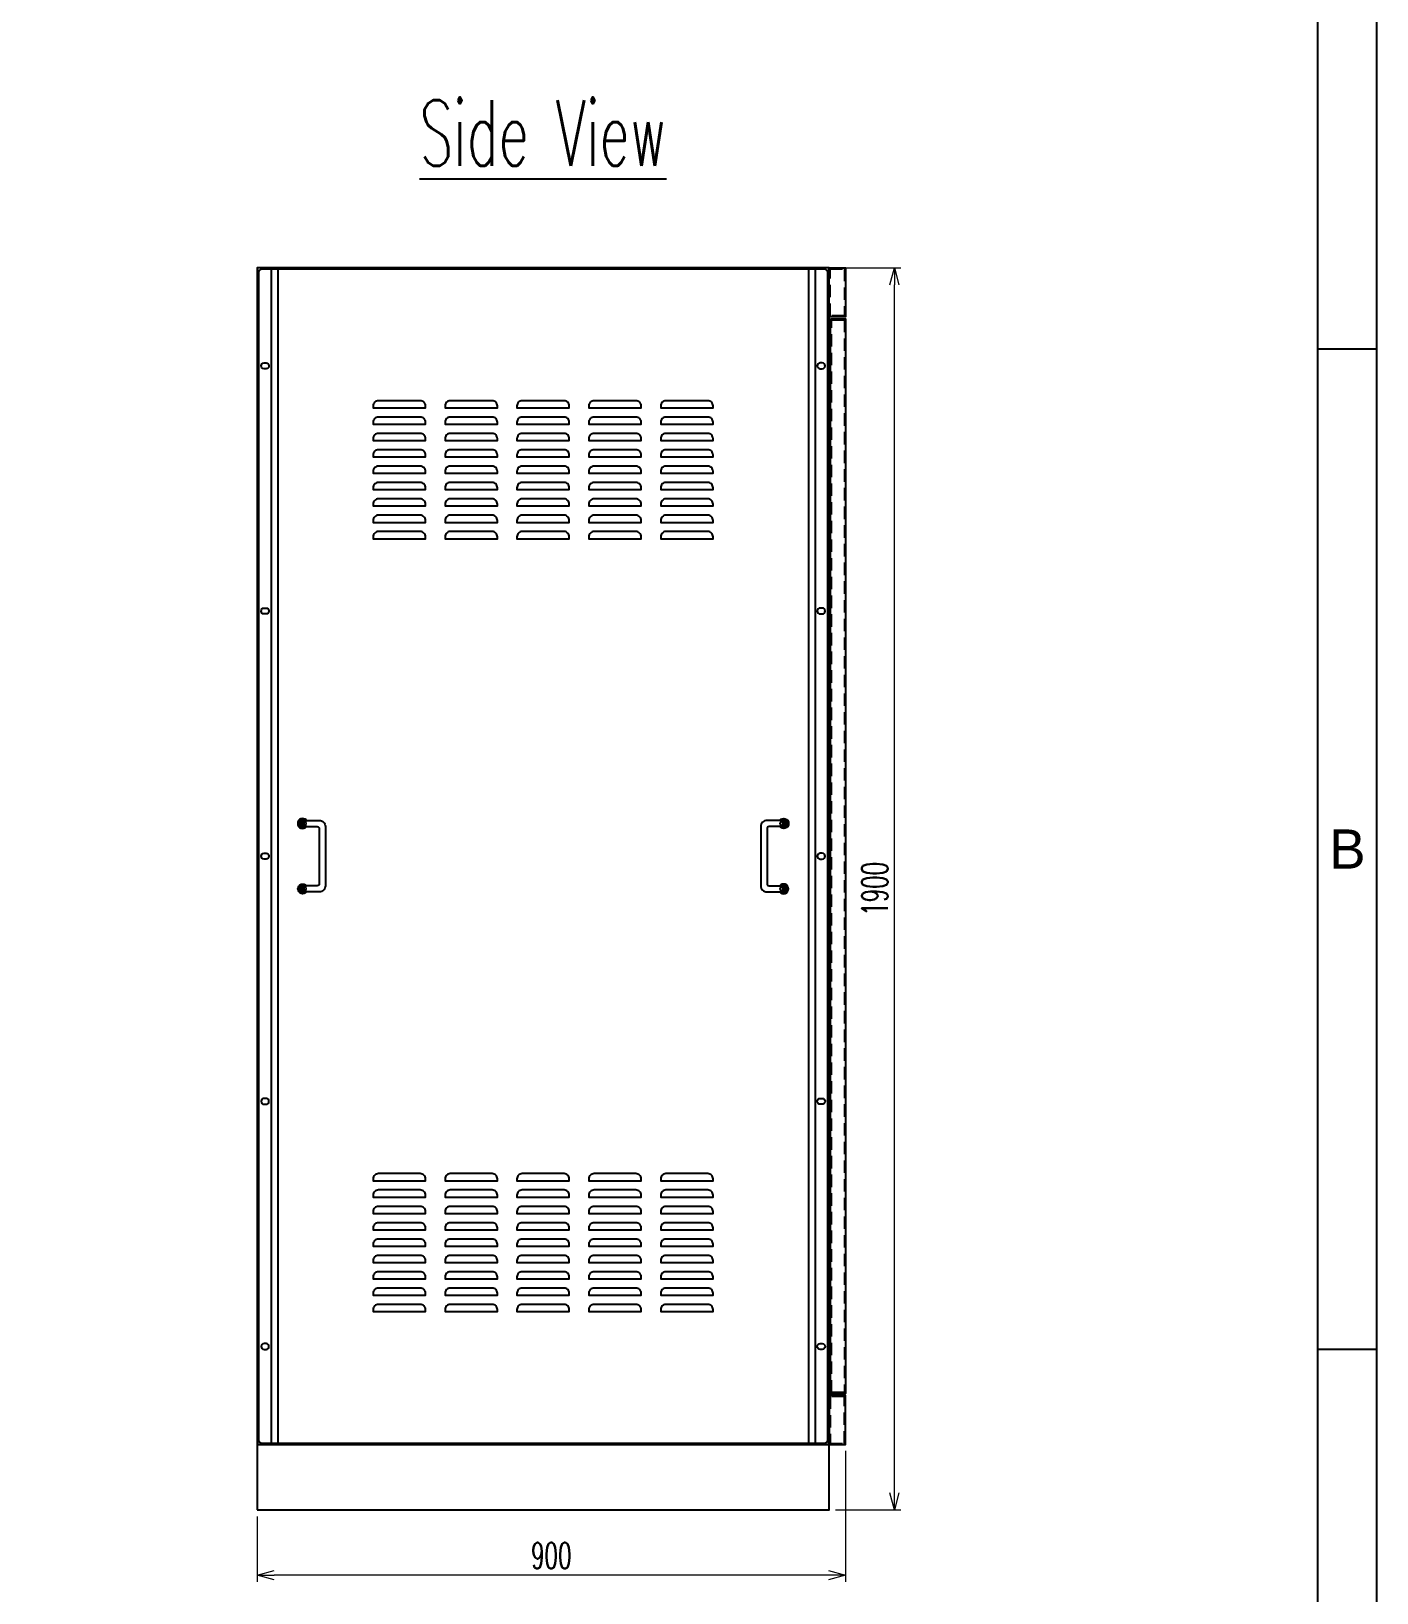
# Model space of a CAD drawing. Header units: millimetres. Extents: x 44190 to 77260, y -67199 to -50358.
# Drawn here: x 59952 to 62010, y -57672 to -55283 of the extents above; entities that cross this region are included whole.
import ezdxf
from ezdxf.enums import TextEntityAlignment as Align

# ---------------------------------------------------------------- set-up
doc = ezdxf.new("R2010")
doc.units = ezdxf.units.MM
doc.header["$LTSCALE"] = 3
doc.linetypes.add('HIDDEN', pattern=[9.525, 6.35, -3.175])
for name, color, linetype in [('@.0.DM. NÉT CHÍNH', 7, 'Continuous'), ('@.DM. NÉT CHÍNH', 7, 'Continuous'), ('@.DM. NÉT ĐỤC', 2, 'Continuous'), ('@.TEXT', 7, 'Continuous'), ('@.VISIBLE', 7, 'Continuous'), ('Ann_green', 3, 'Continuous'), ('equipments', 2, 'Continuous')]:
    doc.layers.add(name, color=color, linetype=linetype)
doc.layers.add('@.DM. KÍCH THƯỚC', color=8, linetype='Continuous', transparency=0.2)
doc.styles.add('Ann_w01', font='romans.shx', dxfattribs={"width": 0.6, "bigfont": 'chineset.shx'})
doc.styles.add('Arial', font='arial.ttf')
doc.dimstyles.new('Dim 01_SC20', dxfattribs={"dimscale": 20, "dimtxt": 2, "dimasz": 1.3, "dimexe": 0.5, "dimexo": 0.5, "dimgap": 0.5, "dimtad": 1, "dimdec": 1, "dimzin": 12, "dimdsep": 46, "dimtxsty": 'Ann_w01', "dimblk": 'OPEN30', "dimcen": 1.5, "dimclrd": 6, "dimclre": 6, "dimclrt": 3, "dimadec": 1, "dimazin": 3, "dimtm": 1e-09, "dimtfac": 1, "dimtdec": 1, "dimtix": 1, "dimtmove": 0, "dimatfit": 3, "dimldrblk": 'OPEN30', "dimfxl": 1, "dimtolj": 1, "dimlwd": 20, "dimlwe": 20, "dimarcsym": 0})

# ---------------------------------------------------------------- blocks, each defined once
blk = doc.blocks.new('_Open30')
at = {"color": 0, "linetype": 'ByBlock', "lineweight": -2}
for p, q in [((-1, 0.268), (0, 0)), ((0, 0), (-1, -0.268)), ((0, 0), (-1, 0))]:
    blk.add_line(p, q, dxfattribs=at)
blk = doc.blocks.new('*D253')
at = {"layer": '@.DM. KÍCH THƯỚC', "color": 6, "lineweight": 20, "transparency": 16777216}
for p, q in [((61182.4, -55645.2), (61282.4, -55645.2)), ((61272.4, -57519.2), (61272.4, -55671.2)), ((61182.4, -57545.2), (61282.4, -57545.2))]:
    blk.add_line(p, q, dxfattribs=at)
at = {"layer": 'Defpoints', "color": 0, "transparency": 16777216}
for p in [(61172.4, -55645.2), (61272.4, -55645.2), (61172.4, -57545.2)]:
    blk.add_point(p, dxfattribs=at)
at = {"layer": '@.DM. KÍCH THƯỚC', "color": 6, "lineweight": 20, "transparency": 16777216, "xscale": 26, "yscale": 26, "zscale": 26}
for p, rotation in [((61272.4, -55645.2), 90), ((61272.4, -57545.2), 270)]:
    blk.add_blockref('_Open30', p, dxfattribs=dict(at, rotation=rotation))
at = {"layer": '@.DM. KÍCH THƯỚC', "color": 3, "transparency": 16777216, "insert": (61242.4, -56595.2), "char_height": 40, "attachment_point": 5, "rotation": 90, "style": 'Ann_w01'}
blk.add_mtext('\\A1;1900', dxfattribs=at)
blk = doc.blocks.new('*D254')
at = {"layer": '@.DM. KÍCH THƯỚC', "color": 6, "lineweight": 20, "transparency": 16777216}
for p, q in [((61197.4, -57455.2), (61197.4, -57655.2)), ((60297.4, -57555.2), (60297.4, -57655.2)), ((61171.4, -57645.2), (60323.4, -57645.2))]:
    blk.add_line(p, q, dxfattribs=at)
at = {"layer": 'Defpoints', "color": 0, "transparency": 16777216}
for p in [(61197.4, -57445.2), (60297.4, -57545.2), (60297.4, -57645.2)]:
    blk.add_point(p, dxfattribs=at)
at = {"layer": '@.DM. KÍCH THƯỚC', "color": 6, "lineweight": 20, "transparency": 16777216, "xscale": 26, "yscale": 26, "zscale": 26, "rotation": 180}
blk.add_blockref('_Open30', (60297.4, -57645.2), dxfattribs=at)
at = {"layer": '@.DM. KÍCH THƯỚC', "color": 6, "lineweight": 20, "transparency": 16777216, "xscale": 26, "yscale": 26, "zscale": 26}
blk.add_blockref('_Open30', (61197.4, -57645.2), dxfattribs=at)
at = {"layer": '@.DM. KÍCH THƯỚC', "color": 3, "transparency": 16777216, "insert": (60747.4, -57615.2), "char_height": 40, "attachment_point": 5, "style": 'Ann_w01'}
blk.add_mtext('\\A1;900', dxfattribs=at)
blk = doc.blocks.new('PL004-2')
at = {"layer": 'Ann_green'}
for centre in [(0, 50), (0, -50)]:
    blk.add_circle(centre, 5.25, dxfattribs=at)
at = {"layer": 'equipments'}
for p, q in [((-1.5, 54.8), (-1.5, 45.2)), ((-1, 54.9), (-1, 53.4)), ((1, 54.9), (1, 53.4)), ((1.5, 54.8), (1.5, 45.2)), ((3, 54), (3, 46)), ((-1, 46.6), (-1, 45.1)), ((1, 46.6), (1, 45.1)), ((-1.5, -45.2), (-1.5, -54.8)), ((-1, -45.1), (-1, -46.6)), ((1, -45.1), (1, -46.6)), ((1.5, -45.2), (1.5, -54.8)), ((3, -46), (3, -54)), ((-1, -53.4), (-1, -54.9)), ((1, -53.4), (1, -54.9))]:
    blk.add_line(p, q, dxfattribs=at)
for points in [[(-1.5, 54.8), (-25.3, 54.8, 0.414214), (-34.8, 45.2), (-34.8, -45.3, 0.414214), (-25.3, -54.7), (-5.8, -54.7)], [(-1.5, 45.2), (-22.3, 45.2, 0.414214), (-25.3, 42.2), (-25.3, -42.2, 0.414214), (-22.3, -45.3), (-5.8, -45.3), (-1.6, -45.3, -1.381316), (-1.6, -54.7), (-5.8, -54.7, 2.800862), (-5.8, -45.3)]]:
    blk.add_lwpolyline(points, format="xyb", dxfattribs=at)
blk.add_lwpolyline([(-5.8, 45.2), (-1.6, 45.2, 1.381316), (-1.6, 54.8), (-5.8, 54.8, -2.800862)], format="xyb", close=True, dxfattribs=at)
for centre, start, end in [((0, 54.5), 189.0974, 351.2712), ((0, 45.5), 8.7288, 170.9026), ((0, -45.5), 189.0974, 351.2712), ((0, -54.5), 8.7288, 170.9026)]:
    blk.add_arc(centre, 1.52, start, end, dxfattribs=at)
blk = doc.blocks.new('*U169')
at = {"color": 2}
blk.add_lwpolyline([(32, 5.5), (-32, 5.5, 0.414214), (-40, -2.5), (-40, -5.5), (40, -5.5), (40, -2.5, 0.414214)], format="xyb", close=True, dxfattribs=at)
blk = doc.blocks.new('*U173')
at = {"color": 0, "linetype": 'ByBlock', "lineweight": -2, "transparency": 16777216}
for p in [(0, 200), (110, 200), (220, 200), (330, 200), (440, 200), (0, 175), (110, 175), (220, 175), (330, 175), (440, 175), (0, 150), (110, 150), (220, 150), (330, 150), (440, 150), (0, 125), (110, 125), (220, 125), (330, 125), (440, 125), (0, 100), (110, 100), (220, 100), (330, 100), (440, 100), (0, 75), (110, 75), (220, 75), (330, 75), (440, 75), (0, 50), (110, 50), (220, 50), (330, 50), (440, 50), (0, 25), (110, 25), (220, 25), (330, 25), (440, 25), (0, 0), (110, 0), (220, 0), (330, 0), (440, 0)]:
    blk.add_blockref('*U169', p, dxfattribs=at)
blk = doc.blocks.new('*U166')
at = {"color": 2}
blk.add_lwpolyline([(32, 5.5), (-32, 5.5, 0.414214), (-40, -2.5), (-40, -5.5), (40, -5.5), (40, -2.5, 0.414214)], format="xyb", close=True, dxfattribs=at)
blk = doc.blocks.new('*U170')
at = {"color": 0, "linetype": 'ByBlock', "lineweight": -2, "transparency": 16777216}
for p in [(0, 200), (110, 200), (220, 200), (330, 200), (440, 200), (0, 175), (110, 175), (220, 175), (330, 175), (440, 175), (0, 150), (110, 150), (220, 150), (330, 150), (440, 150), (0, 125), (110, 125), (220, 125), (330, 125), (440, 125), (0, 100), (110, 100), (220, 100), (330, 100), (440, 100), (0, 75), (110, 75), (220, 75), (330, 75), (440, 75), (0, 50), (110, 50), (220, 50), (330, 50), (440, 50), (0, 25), (110, 25), (220, 25), (330, 25), (440, 25), (0, 0), (110, 0), (220, 0), (330, 0), (440, 0)]:
    blk.add_blockref('*U166', p, dxfattribs=at)
blk = doc.blocks.new('KHUNG BAN VE (Made by Tung)')
at = {"layer": '@.VISIBLE', "color": 8}
for p, q in [((294, 156), (297, 156)), ((294, 105), (297, 105))]:
    blk.add_line(p, q, dxfattribs=at)
for points in [[(0, 0), (297, 0), (297, 210), (0, 210)], [(3, 3), (294, 3), (294, 207), (3, 207)]]:
    blk.add_lwpolyline(points, close=True, dxfattribs=at)
at = {"layer": '@.TEXT', "color": 1, "style": 'Arial'}
blk.add_text('B', height=2, dxfattribs=at).set_placement((295.5, 130.5), align=Align.MIDDLE_CENTER)
for tag, height, p in [('DESIGNER_NAME', 2, (38, 15.5)), ('PROJECT_CODE', 2, (258.5, 15.5)), ('SCALE', 2, (289, 15.5)), ('APPROVED_NAME', 2, (38, 10.5)), ('CUSTOMER_NAME', 2, (258.5, 10.5)), ('PAGE', 2, (289, 10.5)), ('DRAWING_NAME', 4, (173, 8)), ('TOTAL', 2, (289, 5.5))]:
    blk.add_attdef(tag, text='', height=height, dxfattribs=at).set_placement(p, align=Align.MIDDLE_CENTER)

msp = doc.modelspace()

# ---------------------------------------------------------------- linework, layer by layer
at = {"layer": '@.DM. NÉT CHÍNH'}
for p, q in [((60318.79, -55647.24), (60318.79, -57443.24)), ((60328.79, -55647.24), (60328.79, -57443.24)), ((61141.04, -55647.24), (61141.04, -57443.24)), ((61151.04, -55647.24), (61151.04, -57443.24))]:
    msp.add_line(p, q, dxfattribs=at)
for points in [[(61172.41, -55645.24), (60297.41, -55645.24), (60297.41, -57445.24), (61172.41, -57445.24)], [(60297.41, -57545.24), (61172.41, -57545.24), (61172.41, -57445.24), (60297.41, -57445.24)]]:
    msp.add_lwpolyline(points, close=True, dxfattribs=at)
msp.add_lwpolyline([(61165.41, -55647.24), (60304.41, -55647.24, 0.4142136), (60299.41, -55652.24), (60299.41, -57438.24, 0.4142136), (60304.41, -57443.24), (61165.41, -57443.24, 0.4142136), (61170.41, -57438.24), (61170.41, -55652.24, 0.4142136)], format="xyb", close=True, dxfattribs=at)
at = {"layer": '@.DM. NÉT CHÍNH', "color": 1}
for points in [[(61172.41, -55645.24), (61197.41, -55645.24), (61197.41, -55720.24), (61172.41, -55720.24)], [(61172.41, -57445.24), (61197.41, -57445.24), (61197.41, -57370.24), (61172.41, -57370.24)]]:
    msp.add_lwpolyline(points, close=True, dxfattribs=at)
at = {"layer": '@.DM. NÉT CHÍNH', "color": 1, "linetype": 'HIDDEN'}
for points in [[(61173.91, -55646.74), (61195.91, -55646.74), (61195.91, -55718.74), (61173.91, -55718.74)], [(61173.91, -57443.74), (61195.91, -57443.74), (61195.91, -57371.74), (61173.91, -57371.74)]]:
    msp.add_lwpolyline(points, close=True, dxfattribs=at)
at = {"layer": '@.DM. NÉT CHÍNH', "color": 4}
msp.add_lwpolyline([(61174.41, -55723.24), (61197.41, -55723.24), (61197.41, -57367.24), (61174.41, -57367.24)], close=True, dxfattribs=at)
at = {"layer": '@.DM. NÉT CHÍNH', "color": 4, "linetype": 'HIDDEN'}
msp.add_lwpolyline([(61175.91, -55724.74), (61195.91, -55724.74), (61195.91, -57365.74), (61175.91, -57365.74)], close=True, dxfattribs=at)
at = {"layer": '@.DM. NÉT ĐỤC'}
for points in [[(60307.91, -55790.74), (60310.91, -55790.74, -1), (60310.91, -55799.74), (60307.91, -55799.74, -1)], [(61161.91, -55790.74), (61158.91, -55790.74, 1), (61158.91, -55799.74), (61161.91, -55799.74, 1)], [(60307.91, -56165.74), (60310.91, -56165.74, -1), (60310.91, -56174.74), (60307.91, -56174.74, -1)], [(61161.91, -56165.74), (61158.91, -56165.74, 1), (61158.91, -56174.74), (61161.91, -56174.74, 1)], [(60307.91, -56540.74), (60310.91, -56540.74, -1), (60310.91, -56549.74), (60307.91, -56549.74, -1)], [(61161.91, -56540.74), (61158.91, -56540.74, 1), (61158.91, -56549.74), (61161.91, -56549.74, 1)], [(60307.91, -56924.74), (60310.91, -56924.74, 1), (60310.91, -56915.74), (60307.91, -56915.74, 1)], [(61161.91, -56924.74), (61158.91, -56924.74, -1), (61158.91, -56915.74), (61161.91, -56915.74, -1)], [(60307.91, -57299.74), (60310.91, -57299.74, 1), (60310.91, -57290.74), (60307.91, -57290.74, 1)], [(61161.91, -57299.74), (61158.91, -57299.74, -1), (61158.91, -57290.74), (61161.91, -57290.74, -1)]]:
    msp.add_lwpolyline(points, format="xyb", close=True, dxfattribs=at)

# ---------------------------------------------------------------- block references
for name, p in [('*U170', (60514.91, -56054.04)), ('*U173', (60514.91, -57236.44))]:
    msp.add_blockref(name, p)
at = {"layer": '@.VISIBLE', "xscale": 30, "yscale": 30, "zscale": 30}
msp.add_blockref('KHUNG BAN VE (Made by Tung)', (53100.49, -60449.32), dxfattribs=at)
at = {"layer": 'equipments', "xscale": -1}
msp.add_blockref('PL004-2', (60367.01, -56545.24), dxfattribs=at)
at = {"layer": 'equipments'}
msp.add_blockref('PL004-2', (61102.82, -56545.24), dxfattribs=at)

# ---------------------------------------------------------------- texts
at = {"layer": '@.0.DM. NÉT CHÍNH', "color": 2, "style": 'Ann_w01', "width": 0.6}
msp.add_text('%%USide View', height=100, dxfattribs=at).set_placement((60734.91, -55438.91), align=Align.MIDDLE_CENTER)

# ---------------------------------------------------------------- dimensions: what is measured, and where the dimension line sits
at = {"layer": '@.DM. KÍCH THƯỚC'}
dim = msp.add_linear_dim(base=(61272.41, -55645.24), p1=(61172.41, -57545.24), p2=(61172.41, -55645.24), angle=90, dimstyle='Dim 01_SC20', dxfattribs=at)
dim.commit()
dim.dimension.update_dxf_attribs({"geometry": '*D253', "text_midpoint": (61242.41, -56595.24)})
dim = msp.add_linear_dim(base=(60297.41, -57645.24), p1=(61197.41, -57445.24), p2=(60297.41, -57545.24), dimstyle='Dim 01_SC20', dxfattribs=at)
dim.commit()
dim.dimension.update_dxf_attribs({"geometry": '*D254', "text_midpoint": (60747.41, -57615.24)})

doc.saveas('drawing.dxf')
